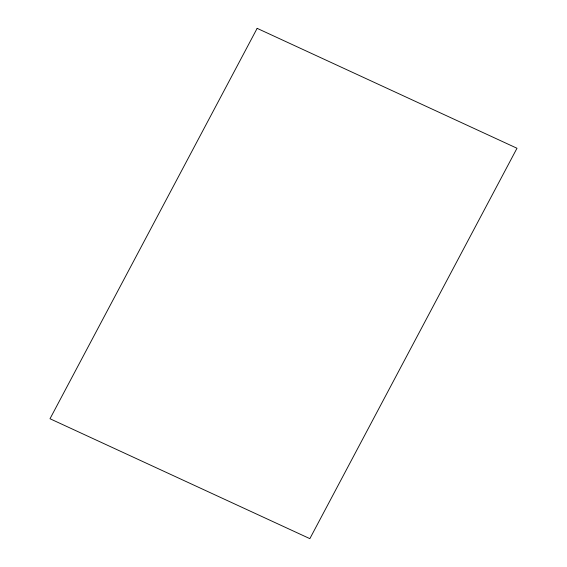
<?xml version="1.0" encoding="UTF-8"?>
<svg xmlns="http://www.w3.org/2000/svg" width="567" height="567" viewBox="0 0 567 567"><rect width="100%" height="100%" fill="white"/><g stroke="black" fill="none" stroke-linecap="round" stroke-linejoin="round"><path stroke-width="0.85" d="M257.149 28.35L50.009 418.744L309.851 538.65L516.991 148.256L257.149 28.35"/></g></svg>
